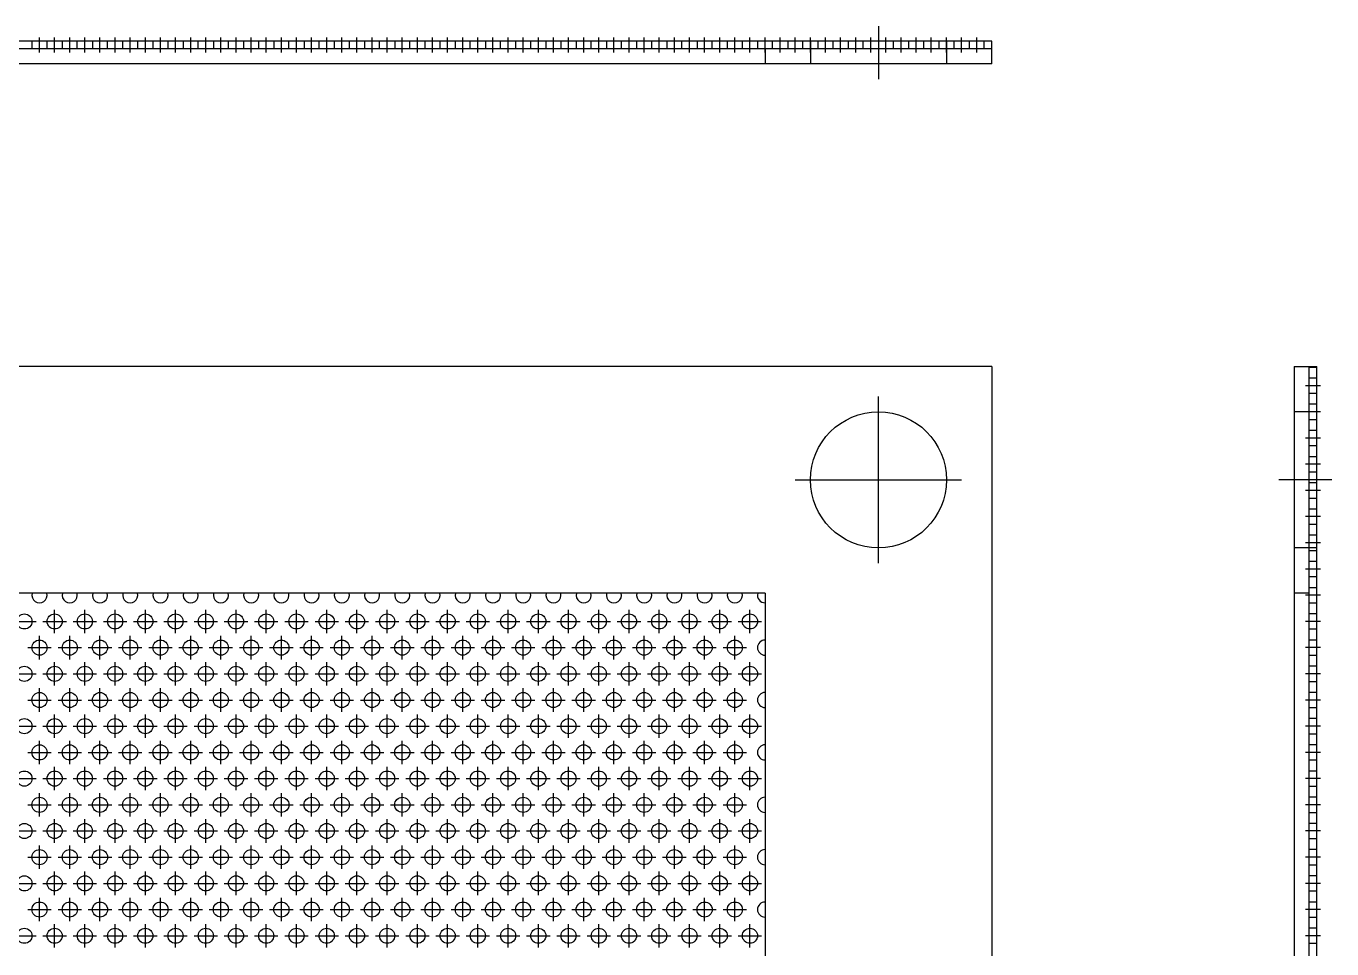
# Model space of a CAD drawing. Extents: x 0 to 172, y -8 to 133.
# Drawn here: x 86.1 to 172.5, y 71.5 to 132.5 of the extents above; entities that cross this region are included whole.
import ezdxf

# ---------------------------------------------------------------- set-up
doc = ezdxf.new("R2010")
doc.units = 0
doc.header["$LTSCALE"] = 0.5
doc.linetypes.add('CENTER', pattern=[50.8, 31.75, -6.35, 6.35, -6.35])
doc.linetypes.add('DASHED', pattern=[19.05, 12.7, -6.35])
for name, color, linetype in [('MSM_CENTER', 1, 'CENTER'), ('MSM_CONTINUOUS', 7, 'CONTINUOUS'), ('MSM_DASHED', 4, 'DASHED')]:
    doc.layers.add(name, color=color, linetype=linetype)

msp = doc.modelspace()

# ---------------------------------------------------------------- linework, layer by layer
at = {"layer": 'MSM_CENTER'}
for p, q in [((142.5, 132.5), (142.5, 129)), ((87, 130.75), (87, 131.75)), ((88, 130.75), (88, 131.75)), ((89, 130.75), (89, 131.75)), ((90, 130.75), (90, 131.75)), ((91, 130.75), (91, 131.75)), ((92, 130.75), (92, 131.75)), ((93, 130.75), (93, 131.75)), ((94, 130.75), (94, 131.75)), ((95, 130.75), (95, 131.75)), ((96, 130.75), (96, 131.75)), ((97, 130.75), (97, 131.75)), ((98, 130.75), (98, 131.75)), ((99, 130.75), (99, 131.75)), ((100, 130.75), (100, 131.75)), ((101, 130.75), (101, 131.75)), ((102, 130.75), (102, 131.75)), ((103, 130.75), (103, 131.75)), ((104, 130.75), (104, 131.75)), ((105, 130.75), (105, 131.75)), ((106, 130.75), (106, 131.75)), ((107, 130.75), (107, 131.75)), ((108, 130.75), (108, 131.75)), ((109, 130.75), (109, 131.75)), ((110, 130.75), (110, 131.75)), ((111, 130.75), (111, 131.75)), ((112, 130.75), (112, 131.75)), ((113, 130.75), (113, 131.75)), ((114, 130.75), (114, 131.75)), ((115, 130.75), (115, 131.75)), ((116, 130.75), (116, 131.75)), ((117, 130.75), (117, 131.75)), ((118, 130.75), (118, 131.75)), ((119, 130.75), (119, 131.75)), ((120, 130.75), (120, 131.75)), ((121, 130.75), (121, 131.75)), ((122, 130.75), (122, 131.75)), ((123, 130.75), (123, 131.75)), ((124, 130.75), (124, 131.75)), ((125, 130.75), (125, 131.75)), ((126, 130.75), (126, 131.75)), ((127, 130.75), (127, 131.75)), ((128, 130.75), (128, 131.75)), ((129, 130.75), (129, 131.75)), ((130, 130.75), (130, 131.75)), ((131, 130.75), (131, 131.75)), ((132, 130.75), (132, 131.75)), ((133, 130.75), (133, 131.75)), ((134, 130.75), (134, 131.75)), ((135, 130.75), (135, 131.75)), ((136, 130.75), (136, 131.75)), ((137, 130.75), (137, 131.75)), ((138, 130.75), (138, 131.75)), ((139, 130.75), (139, 131.75)), ((140, 130.75), (140, 131.75)), ((141, 130.75), (141, 131.75)), ((142, 130.75), (142, 131.75)), ((143, 130.75), (143, 131.75)), ((144, 130.75), (144, 131.75)), ((145, 130.75), (145, 131.75)), ((146, 130.75), (146, 131.75)), ((147, 130.75), (147, 131.75)), ((148, 130.75), (148, 131.75)), ((149, 130.75), (149, 131.75)), ((142.5, 97), (142.5, 108)), ((171.75, 108.727), (170.75, 108.727)), ((171.75, 106.995), (170.75, 106.995)), ((171.75, 105.263), (170.75, 105.263)), ((171.75, 103.531), (170.75, 103.531)), ((137, 102.5), (148, 102.5)), ((172.5, 102.5), (169, 102.5)), ((171.75, 101.799), (170.75, 101.799)), ((171.75, 100.067), (170.75, 100.067)), ((171.75, 98.335), (170.75, 98.335)), ((171.75, 96.603), (170.75, 96.603)), ((171.75, 94.87), (170.75, 94.87)), ((88, 92.363), (88, 93.913)), ((90, 92.363), (90, 93.913)), ((92, 92.363), (92, 93.913)), ((94, 92.363), (94, 93.913)), ((96, 92.363), (96, 93.913)), ((98, 92.363), (98, 93.913)), ((100, 92.363), (100, 93.913)), ((102, 92.363), (102, 93.913)), ((104, 92.363), (104, 93.913)), ((106, 92.363), (106, 93.913)), ((108, 92.363), (108, 93.913)), ((110, 92.363), (110, 93.913)), ((112, 92.363), (112, 93.913)), ((114, 92.363), (114, 93.913)), ((116, 92.363), (116, 93.913)), ((118, 92.363), (118, 93.913)), ((120, 92.363), (120, 93.913)), ((122, 92.363), (122, 93.913)), ((124, 92.363), (124, 93.913)), ((126, 92.363), (126, 93.913)), ((128, 92.363), (128, 93.913)), ((130, 92.363), (130, 93.913)), ((132, 92.363), (132, 93.913)), ((134, 92.363), (134, 93.913)), ((85.225, 93.138), (86.775, 93.138)), ((87.225, 93.138), (88.775, 93.138)), ((89.225, 93.138), (90.775, 93.138)), ((91.225, 93.138), (92.775, 93.138)), ((93.225, 93.138), (94.775, 93.138)), ((95.225, 93.138), (96.775, 93.138)), ((97.225, 93.138), (98.775, 93.138)), ((99.225, 93.138), (100.775, 93.138)), ((101.225, 93.138), (102.775, 93.138)), ((103.225, 93.138), (104.775, 93.138)), ((105.225, 93.138), (106.775, 93.138)), ((107.225, 93.138), (108.775, 93.138)), ((109.225, 93.138), (110.775, 93.138)), ((111.225, 93.138), (112.775, 93.138)), ((113.225, 93.138), (114.775, 93.138)), ((115.225, 93.138), (116.775, 93.138)), ((117.225, 93.138), (118.775, 93.138)), ((119.225, 93.138), (120.775, 93.138)), ((121.225, 93.138), (122.775, 93.138)), ((123.225, 93.138), (124.775, 93.138)), ((125.225, 93.138), (126.775, 93.138)), ((127.225, 93.138), (128.775, 93.138)), ((129.225, 93.138), (130.775, 93.138)), ((131.225, 93.138), (132.775, 93.138)), ((133.225, 93.138), (134.775, 93.138)), ((171.75, 93.138), (170.75, 93.138)), ((87, 90.631), (87, 92.181)), ((89, 90.631), (89, 92.181)), ((91, 90.631), (91, 92.181)), ((93, 90.631), (93, 92.181)), ((95, 90.631), (95, 92.181)), ((97, 90.631), (97, 92.181)), ((99, 90.631), (99, 92.181)), ((101, 90.631), (101, 92.181)), ((103, 90.631), (103, 92.181)), ((105, 90.631), (105, 92.181)), ((107, 90.631), (107, 92.181)), ((109, 90.631), (109, 92.181)), ((111, 90.631), (111, 92.181)), ((113, 90.631), (113, 92.181)), ((115, 90.631), (115, 92.181)), ((117, 90.631), (117, 92.181)), ((119, 90.631), (119, 92.181)), ((121, 90.631), (121, 92.181)), ((123, 90.631), (123, 92.181)), ((125, 90.631), (125, 92.181)), ((127, 90.631), (127, 92.181)), ((129, 90.631), (129, 92.181)), ((131, 90.631), (131, 92.181)), ((133, 90.631), (133, 92.181)), ((86.225, 91.406), (87.775, 91.406)), ((88.225, 91.406), (89.775, 91.406)), ((90.225, 91.406), (91.775, 91.406)), ((92.225, 91.406), (93.775, 91.406)), ((94.225, 91.406), (95.775, 91.406)), ((96.225, 91.406), (97.775, 91.406)), ((98.225, 91.406), (99.775, 91.406)), ((100.225, 91.406), (101.775, 91.406)), ((102.225, 91.406), (103.775, 91.406)), ((104.225, 91.406), (105.775, 91.406)), ((106.225, 91.406), (107.775, 91.406)), ((108.225, 91.406), (109.775, 91.406)), ((110.225, 91.406), (111.775, 91.406)), ((112.225, 91.406), (113.775, 91.406)), ((114.225, 91.406), (115.775, 91.406)), ((116.225, 91.406), (117.775, 91.406)), ((118.225, 91.406), (119.775, 91.406)), ((120.225, 91.406), (121.775, 91.406)), ((122.225, 91.406), (123.775, 91.406)), ((124.225, 91.406), (125.775, 91.406)), ((126.225, 91.406), (127.775, 91.406)), ((128.225, 91.406), (129.775, 91.406)), ((130.225, 91.406), (131.775, 91.406)), ((132.225, 91.406), (133.775, 91.406)), ((171.75, 91.406), (170.75, 91.406)), ((88, 88.899), (88, 90.449)), ((90, 88.899), (90, 90.449)), ((92, 88.899), (92, 90.449)), ((94, 88.899), (94, 90.449)), ((96, 88.899), (96, 90.449)), ((98, 88.899), (98, 90.449)), ((100, 88.899), (100, 90.449)), ((102, 88.899), (102, 90.449)), ((104, 88.899), (104, 90.449)), ((106, 88.899), (106, 90.449)), ((108, 88.899), (108, 90.449)), ((110, 88.899), (110, 90.449)), ((112, 88.899), (112, 90.449)), ((114, 88.899), (114, 90.449)), ((116, 88.899), (116, 90.449)), ((118, 88.899), (118, 90.449)), ((120, 88.899), (120, 90.449)), ((122, 88.899), (122, 90.449)), ((124, 88.899), (124, 90.449)), ((126, 88.899), (126, 90.449)), ((128, 88.899), (128, 90.449)), ((130, 88.899), (130, 90.449)), ((132, 88.899), (132, 90.449)), ((134, 88.899), (134, 90.449)), ((85.225, 89.674), (86.775, 89.674)), ((87.225, 89.674), (88.775, 89.674)), ((89.225, 89.674), (90.775, 89.674)), ((91.225, 89.674), (92.775, 89.674)), ((93.225, 89.674), (94.775, 89.674)), ((95.225, 89.674), (96.775, 89.674)), ((97.225, 89.674), (98.775, 89.674)), ((99.225, 89.674), (100.775, 89.674)), ((101.225, 89.674), (102.775, 89.674)), ((103.225, 89.674), (104.775, 89.674)), ((105.225, 89.674), (106.775, 89.674)), ((107.225, 89.674), (108.775, 89.674)), ((109.225, 89.674), (110.775, 89.674)), ((111.225, 89.674), (112.775, 89.674)), ((113.225, 89.674), (114.775, 89.674)), ((115.225, 89.674), (116.775, 89.674)), ((117.225, 89.674), (118.775, 89.674)), ((119.225, 89.674), (120.775, 89.674)), ((121.225, 89.674), (122.775, 89.674)), ((123.225, 89.674), (124.775, 89.674)), ((125.225, 89.674), (126.775, 89.674)), ((127.225, 89.674), (128.775, 89.674)), ((129.225, 89.674), (130.775, 89.674)), ((131.225, 89.674), (132.775, 89.674)), ((133.225, 89.674), (134.775, 89.674)), ((171.75, 89.674), (170.75, 89.674)), ((87, 87.167), (87, 88.717)), ((89, 87.167), (89, 88.717)), ((91, 87.167), (91, 88.717)), ((93, 87.167), (93, 88.717)), ((95, 87.167), (95, 88.717)), ((97, 87.167), (97, 88.717)), ((99, 87.167), (99, 88.717)), ((101, 87.167), (101, 88.717)), ((103, 87.167), (103, 88.717)), ((105, 87.167), (105, 88.717)), ((107, 87.167), (107, 88.717)), ((109, 87.167), (109, 88.717)), ((111, 87.167), (111, 88.717)), ((113, 87.167), (113, 88.717)), ((115, 87.167), (115, 88.717)), ((117, 87.167), (117, 88.717)), ((119, 87.167), (119, 88.717)), ((121, 87.167), (121, 88.717)), ((123, 87.167), (123, 88.717)), ((125, 87.167), (125, 88.717)), ((127, 87.167), (127, 88.717)), ((129, 87.167), (129, 88.717)), ((131, 87.167), (131, 88.717)), ((133, 87.167), (133, 88.717)), ((86.225, 87.942), (87.775, 87.942)), ((88.225, 87.942), (89.775, 87.942)), ((90.225, 87.942), (91.775, 87.942)), ((92.225, 87.942), (93.775, 87.942)), ((94.225, 87.942), (95.775, 87.942)), ((96.225, 87.942), (97.775, 87.942)), ((98.225, 87.942), (99.775, 87.942)), ((100.225, 87.942), (101.775, 87.942)), ((102.225, 87.942), (103.775, 87.942)), ((104.225, 87.942), (105.775, 87.942)), ((106.225, 87.942), (107.775, 87.942)), ((108.225, 87.942), (109.775, 87.942)), ((110.225, 87.942), (111.775, 87.942)), ((112.225, 87.942), (113.775, 87.942)), ((114.225, 87.942), (115.775, 87.942)), ((116.225, 87.942), (117.775, 87.942)), ((118.225, 87.942), (119.775, 87.942)), ((120.225, 87.942), (121.775, 87.942)), ((122.225, 87.942), (123.775, 87.942)), ((124.225, 87.942), (125.775, 87.942)), ((126.225, 87.942), (127.775, 87.942)), ((128.225, 87.942), (129.775, 87.942)), ((130.225, 87.942), (131.775, 87.942)), ((132.225, 87.942), (133.775, 87.942)), ((171.75, 87.942), (170.75, 87.942)), ((88, 85.435), (88, 86.985)), ((90, 85.435), (90, 86.985)), ((92, 85.435), (92, 86.985)), ((94, 85.435), (94, 86.985)), ((96, 85.435), (96, 86.985)), ((98, 85.435), (98, 86.985)), ((100, 85.435), (100, 86.985)), ((102, 85.435), (102, 86.985)), ((104, 85.435), (104, 86.985)), ((106, 85.435), (106, 86.985)), ((108, 85.435), (108, 86.985)), ((110, 85.435), (110, 86.985)), ((112, 85.435), (112, 86.985)), ((114, 85.435), (114, 86.985)), ((116, 85.435), (116, 86.985)), ((118, 85.435), (118, 86.985)), ((120, 85.435), (120, 86.985)), ((122, 85.435), (122, 86.985)), ((124, 85.435), (124, 86.985)), ((126, 85.435), (126, 86.985)), ((128, 85.435), (128, 86.985)), ((130, 85.435), (130, 86.985)), ((132, 85.435), (132, 86.985)), ((134, 85.435), (134, 86.985)), ((85.225, 86.21), (86.775, 86.21)), ((87.225, 86.21), (88.775, 86.21)), ((89.225, 86.21), (90.775, 86.21)), ((91.225, 86.21), (92.775, 86.21)), ((93.225, 86.21), (94.775, 86.21)), ((95.225, 86.21), (96.775, 86.21)), ((97.225, 86.21), (98.775, 86.21)), ((99.225, 86.21), (100.775, 86.21)), ((101.225, 86.21), (102.775, 86.21)), ((103.225, 86.21), (104.775, 86.21)), ((105.225, 86.21), (106.775, 86.21)), ((107.225, 86.21), (108.775, 86.21)), ((109.225, 86.21), (110.775, 86.21)), ((111.225, 86.21), (112.775, 86.21)), ((113.225, 86.21), (114.775, 86.21)), ((115.225, 86.21), (116.775, 86.21)), ((117.225, 86.21), (118.775, 86.21)), ((119.225, 86.21), (120.775, 86.21)), ((121.225, 86.21), (122.775, 86.21)), ((123.225, 86.21), (124.775, 86.21)), ((125.225, 86.21), (126.775, 86.21)), ((127.225, 86.21), (128.775, 86.21)), ((129.225, 86.21), (130.775, 86.21)), ((131.225, 86.21), (132.775, 86.21)), ((133.225, 86.21), (134.775, 86.21)), ((171.75, 86.21), (170.75, 86.21)), ((87, 83.703), (87, 85.253)), ((89, 83.703), (89, 85.253)), ((91, 83.703), (91, 85.253)), ((93, 83.703), (93, 85.253)), ((95, 83.703), (95, 85.253)), ((97, 83.703), (97, 85.253)), ((99, 83.703), (99, 85.253)), ((101, 83.703), (101, 85.253)), ((103, 83.703), (103, 85.253)), ((105, 83.703), (105, 85.253)), ((107, 83.703), (107, 85.253)), ((109, 83.703), (109, 85.253)), ((111, 83.703), (111, 85.253)), ((113, 83.703), (113, 85.253)), ((115, 83.703), (115, 85.253)), ((117, 83.703), (117, 85.253)), ((119, 83.703), (119, 85.253)), ((121, 83.703), (121, 85.253)), ((123, 83.703), (123, 85.253)), ((125, 83.703), (125, 85.253)), ((127, 83.703), (127, 85.253)), ((129, 83.703), (129, 85.253)), ((131, 83.703), (131, 85.253)), ((133, 83.703), (133, 85.253)), ((86.225, 84.478), (87.775, 84.478)), ((88.225, 84.478), (89.775, 84.478)), ((90.225, 84.478), (91.775, 84.478)), ((92.225, 84.478), (93.775, 84.478)), ((94.225, 84.478), (95.775, 84.478)), ((96.225, 84.478), (97.775, 84.478)), ((98.225, 84.478), (99.775, 84.478)), ((100.225, 84.478), (101.775, 84.478)), ((102.225, 84.478), (103.775, 84.478)), ((104.225, 84.478), (105.775, 84.478)), ((106.225, 84.478), (107.775, 84.478)), ((108.225, 84.478), (109.775, 84.478)), ((110.225, 84.478), (111.775, 84.478)), ((112.225, 84.478), (113.775, 84.478)), ((114.225, 84.478), (115.775, 84.478)), ((116.225, 84.478), (117.775, 84.478)), ((118.225, 84.478), (119.775, 84.478)), ((120.225, 84.478), (121.775, 84.478)), ((122.225, 84.478), (123.775, 84.478)), ((124.225, 84.478), (125.775, 84.478)), ((126.225, 84.478), (127.775, 84.478)), ((128.225, 84.478), (129.775, 84.478)), ((130.225, 84.478), (131.775, 84.478)), ((132.225, 84.478), (133.775, 84.478)), ((171.75, 84.478), (170.75, 84.478)), ((88, 81.971), (88, 83.521)), ((90, 81.971), (90, 83.521)), ((92, 81.971), (92, 83.521)), ((94, 81.971), (94, 83.521)), ((96, 81.971), (96, 83.521)), ((98, 81.971), (98, 83.521)), ((100, 81.971), (100, 83.521)), ((102, 81.971), (102, 83.521)), ((104, 81.971), (104, 83.521)), ((106, 81.971), (106, 83.521)), ((108, 81.971), (108, 83.521)), ((110, 81.971), (110, 83.521)), ((112, 81.971), (112, 83.521)), ((114, 81.971), (114, 83.521)), ((116, 81.971), (116, 83.521)), ((118, 81.971), (118, 83.521)), ((120, 81.971), (120, 83.521)), ((122, 81.971), (122, 83.521)), ((124, 81.971), (124, 83.521)), ((126, 81.971), (126, 83.521)), ((128, 81.971), (128, 83.521)), ((130, 81.971), (130, 83.521)), ((132, 81.971), (132, 83.521)), ((134, 81.971), (134, 83.521)), ((85.225, 82.746), (86.775, 82.746)), ((87.225, 82.746), (88.775, 82.746)), ((89.225, 82.746), (90.775, 82.746)), ((91.225, 82.746), (92.775, 82.746)), ((93.225, 82.746), (94.775, 82.746)), ((95.225, 82.746), (96.775, 82.746)), ((97.225, 82.746), (98.775, 82.746)), ((99.225, 82.746), (100.775, 82.746)), ((101.225, 82.746), (102.775, 82.746)), ((103.225, 82.746), (104.775, 82.746)), ((105.225, 82.746), (106.775, 82.746)), ((107.225, 82.746), (108.775, 82.746)), ((109.225, 82.746), (110.775, 82.746)), ((111.225, 82.746), (112.775, 82.746)), ((113.225, 82.746), (114.775, 82.746)), ((115.225, 82.746), (116.775, 82.746)), ((117.225, 82.746), (118.775, 82.746)), ((119.225, 82.746), (120.775, 82.746)), ((121.225, 82.746), (122.775, 82.746)), ((123.225, 82.746), (124.775, 82.746)), ((125.225, 82.746), (126.775, 82.746)), ((127.225, 82.746), (128.775, 82.746)), ((129.225, 82.746), (130.775, 82.746)), ((131.225, 82.746), (132.775, 82.746)), ((133.225, 82.746), (134.775, 82.746)), ((171.75, 82.746), (170.75, 82.746)), ((87, 80.239), (87, 81.789)), ((89, 80.239), (89, 81.789)), ((91, 80.239), (91, 81.789)), ((93, 80.239), (93, 81.789)), ((95, 80.239), (95, 81.789)), ((97, 80.239), (97, 81.789)), ((99, 80.239), (99, 81.789)), ((101, 80.239), (101, 81.789)), ((103, 80.239), (103, 81.789)), ((105, 80.239), (105, 81.789)), ((107, 80.239), (107, 81.789)), ((109, 80.239), (109, 81.789)), ((111, 80.239), (111, 81.789)), ((113, 80.239), (113, 81.789)), ((115, 80.239), (115, 81.789)), ((117, 80.239), (117, 81.789)), ((119, 80.239), (119, 81.789)), ((121, 80.239), (121, 81.789)), ((123, 80.239), (123, 81.789)), ((125, 80.239), (125, 81.789)), ((127, 80.239), (127, 81.789)), ((129, 80.239), (129, 81.789)), ((131, 80.239), (131, 81.789)), ((133, 80.239), (133, 81.789)), ((86.225, 81.014), (87.775, 81.014)), ((88.225, 81.014), (89.775, 81.014)), ((90.225, 81.014), (91.775, 81.014)), ((92.225, 81.014), (93.775, 81.014)), ((94.225, 81.014), (95.775, 81.014)), ((96.225, 81.014), (97.775, 81.014)), ((98.225, 81.014), (99.775, 81.014)), ((100.225, 81.014), (101.775, 81.014)), ((102.225, 81.014), (103.775, 81.014)), ((104.225, 81.014), (105.775, 81.014)), ((106.225, 81.014), (107.775, 81.014)), ((108.225, 81.014), (109.775, 81.014)), ((110.225, 81.014), (111.775, 81.014)), ((112.225, 81.014), (113.775, 81.014)), ((114.225, 81.014), (115.775, 81.014)), ((116.225, 81.014), (117.775, 81.014)), ((118.225, 81.014), (119.775, 81.014)), ((120.225, 81.014), (121.775, 81.014)), ((122.225, 81.014), (123.775, 81.014)), ((124.225, 81.014), (125.775, 81.014)), ((126.225, 81.014), (127.775, 81.014)), ((128.225, 81.014), (129.775, 81.014)), ((130.225, 81.014), (131.775, 81.014)), ((132.225, 81.014), (133.775, 81.014)), ((171.75, 81.014), (170.75, 81.014)), ((88, 78.507), (88, 80.057)), ((90, 78.507), (90, 80.057)), ((92, 78.507), (92, 80.057)), ((94, 78.507), (94, 80.057)), ((96, 78.507), (96, 80.057)), ((98, 78.507), (98, 80.057)), ((100, 78.507), (100, 80.057)), ((102, 78.507), (102, 80.057)), ((104, 78.507), (104, 80.057)), ((106, 78.507), (106, 80.057)), ((108, 78.507), (108, 80.057)), ((110, 78.507), (110, 80.057)), ((112, 78.507), (112, 80.057)), ((114, 78.507), (114, 80.057)), ((116, 78.507), (116, 80.057)), ((118, 78.507), (118, 80.057)), ((120, 78.507), (120, 80.057)), ((122, 78.507), (122, 80.057)), ((124, 78.507), (124, 80.057)), ((126, 78.507), (126, 80.057)), ((128, 78.507), (128, 80.057)), ((130, 78.507), (130, 80.057)), ((132, 78.507), (132, 80.057)), ((134, 78.507), (134, 80.057)), ((85.225, 79.282), (86.775, 79.282)), ((87.225, 79.282), (88.775, 79.282)), ((89.225, 79.282), (90.775, 79.282)), ((91.225, 79.282), (92.775, 79.282)), ((93.225, 79.282), (94.775, 79.282)), ((95.225, 79.282), (96.775, 79.282)), ((97.225, 79.282), (98.775, 79.282)), ((99.225, 79.282), (100.775, 79.282)), ((101.225, 79.282), (102.775, 79.282)), ((103.225, 79.282), (104.775, 79.282)), ((105.225, 79.282), (106.775, 79.282)), ((107.225, 79.282), (108.775, 79.282)), ((109.225, 79.282), (110.775, 79.282)), ((111.225, 79.282), (112.775, 79.282)), ((113.225, 79.282), (114.775, 79.282)), ((115.225, 79.282), (116.775, 79.282)), ((117.225, 79.282), (118.775, 79.282)), ((119.225, 79.282), (120.775, 79.282)), ((121.225, 79.282), (122.775, 79.282)), ((123.225, 79.282), (124.775, 79.282)), ((125.225, 79.282), (126.775, 79.282)), ((127.225, 79.282), (128.775, 79.282)), ((129.225, 79.282), (130.775, 79.282)), ((131.225, 79.282), (132.775, 79.282)), ((133.225, 79.282), (134.775, 79.282)), ((171.75, 79.282), (170.75, 79.282)), ((87, 76.775), (87, 78.325)), ((89, 76.775), (89, 78.325)), ((91, 76.775), (91, 78.325)), ((93, 76.775), (93, 78.325)), ((95, 76.775), (95, 78.325)), ((97, 76.775), (97, 78.325)), ((99, 76.775), (99, 78.325)), ((101, 76.775), (101, 78.325)), ((103, 76.775), (103, 78.325)), ((105, 76.775), (105, 78.325)), ((107, 76.775), (107, 78.325)), ((109, 76.775), (109, 78.325)), ((111, 76.775), (111, 78.325)), ((113, 76.775), (113, 78.325)), ((115, 76.775), (115, 78.325)), ((117, 76.775), (117, 78.325)), ((119, 76.775), (119, 78.325)), ((121, 76.775), (121, 78.325)), ((123, 76.775), (123, 78.325)), ((125, 76.775), (125, 78.325)), ((127, 76.775), (127, 78.325)), ((129, 76.775), (129, 78.325)), ((131, 76.775), (131, 78.325)), ((133, 76.775), (133, 78.325)), ((86.225, 77.55), (87.775, 77.55)), ((88.225, 77.55), (89.775, 77.55)), ((90.225, 77.55), (91.775, 77.55)), ((92.225, 77.55), (93.775, 77.55)), ((94.225, 77.55), (95.775, 77.55)), ((96.225, 77.55), (97.775, 77.55)), ((98.225, 77.55), (99.775, 77.55)), ((100.225, 77.55), (101.775, 77.55)), ((102.225, 77.55), (103.775, 77.55)), ((104.225, 77.55), (105.775, 77.55)), ((106.225, 77.55), (107.775, 77.55)), ((108.225, 77.55), (109.775, 77.55)), ((110.225, 77.55), (111.775, 77.55)), ((112.225, 77.55), (113.775, 77.55)), ((114.225, 77.55), (115.775, 77.55)), ((116.225, 77.55), (117.775, 77.55)), ((118.225, 77.55), (119.775, 77.55)), ((120.225, 77.55), (121.775, 77.55)), ((122.225, 77.55), (123.775, 77.55)), ((124.225, 77.55), (125.775, 77.55)), ((126.225, 77.55), (127.775, 77.55)), ((128.225, 77.55), (129.775, 77.55)), ((130.225, 77.55), (131.775, 77.55)), ((132.225, 77.55), (133.775, 77.55)), ((171.75, 77.55), (170.75, 77.55)), ((88, 75.043), (88, 76.593)), ((90, 75.043), (90, 76.593)), ((92, 75.043), (92, 76.593)), ((94, 75.043), (94, 76.593)), ((96, 75.043), (96, 76.593)), ((98, 75.043), (98, 76.593)), ((100, 75.043), (100, 76.593)), ((102, 75.043), (102, 76.593)), ((104, 75.043), (104, 76.593)), ((106, 75.043), (106, 76.593)), ((108, 75.043), (108, 76.593)), ((110, 75.043), (110, 76.593)), ((112, 75.043), (112, 76.593)), ((114, 75.043), (114, 76.593)), ((116, 75.043), (116, 76.593)), ((118, 75.043), (118, 76.593)), ((120, 75.043), (120, 76.593)), ((122, 75.043), (122, 76.593)), ((124, 75.043), (124, 76.593)), ((126, 75.043), (126, 76.593)), ((128, 75.043), (128, 76.593)), ((130, 75.043), (130, 76.593)), ((132, 75.043), (132, 76.593)), ((134, 75.043), (134, 76.593)), ((85.225, 75.818), (86.775, 75.818)), ((87.225, 75.818), (88.775, 75.818)), ((89.225, 75.818), (90.775, 75.818)), ((91.225, 75.818), (92.775, 75.818)), ((93.225, 75.818), (94.775, 75.818)), ((95.225, 75.818), (96.775, 75.818)), ((97.225, 75.818), (98.775, 75.818)), ((99.225, 75.818), (100.775, 75.818)), ((101.225, 75.818), (102.775, 75.818)), ((103.225, 75.818), (104.775, 75.818)), ((105.225, 75.818), (106.775, 75.818)), ((107.225, 75.818), (108.775, 75.818)), ((109.225, 75.818), (110.775, 75.818)), ((111.225, 75.818), (112.775, 75.818)), ((113.225, 75.818), (114.775, 75.818)), ((115.225, 75.818), (116.775, 75.818)), ((117.225, 75.818), (118.775, 75.818)), ((119.225, 75.818), (120.775, 75.818)), ((121.225, 75.818), (122.775, 75.818)), ((123.225, 75.818), (124.775, 75.818)), ((125.225, 75.818), (126.775, 75.818)), ((127.225, 75.818), (128.775, 75.818)), ((129.225, 75.818), (130.775, 75.818)), ((131.225, 75.818), (132.775, 75.818)), ((133.225, 75.818), (134.775, 75.818)), ((171.75, 75.818), (170.75, 75.818)), ((87, 73.311), (87, 74.861)), ((89, 73.311), (89, 74.861)), ((91, 73.311), (91, 74.861)), ((93, 73.311), (93, 74.861)), ((95, 73.311), (95, 74.861)), ((97, 73.311), (97, 74.861)), ((99, 73.311), (99, 74.861)), ((101, 73.311), (101, 74.861)), ((103, 73.311), (103, 74.861)), ((105, 73.311), (105, 74.861)), ((107, 73.311), (107, 74.861)), ((109, 73.311), (109, 74.861)), ((111, 73.311), (111, 74.861)), ((113, 73.311), (113, 74.861)), ((115, 73.311), (115, 74.861)), ((117, 73.311), (117, 74.861)), ((119, 73.311), (119, 74.861)), ((121, 73.311), (121, 74.861)), ((123, 73.311), (123, 74.861)), ((125, 73.311), (125, 74.861)), ((127, 73.311), (127, 74.861)), ((129, 73.311), (129, 74.861)), ((131, 73.311), (131, 74.861)), ((133, 73.311), (133, 74.861)), ((86.225, 74.086), (87.775, 74.086)), ((88.225, 74.086), (89.775, 74.086)), ((90.225, 74.086), (91.775, 74.086)), ((92.225, 74.086), (93.775, 74.086)), ((94.225, 74.086), (95.775, 74.086)), ((96.225, 74.086), (97.775, 74.086)), ((98.225, 74.086), (99.775, 74.086)), ((100.225, 74.086), (101.775, 74.086)), ((102.225, 74.086), (103.775, 74.086)), ((104.225, 74.086), (105.775, 74.086)), ((106.225, 74.086), (107.775, 74.086)), ((108.225, 74.086), (109.775, 74.086)), ((110.225, 74.086), (111.775, 74.086)), ((112.225, 74.086), (113.775, 74.086)), ((114.225, 74.086), (115.775, 74.086)), ((116.225, 74.086), (117.775, 74.086)), ((118.225, 74.086), (119.775, 74.086)), ((120.225, 74.086), (121.775, 74.086)), ((122.225, 74.086), (123.775, 74.086)), ((124.225, 74.086), (125.775, 74.086)), ((126.225, 74.086), (127.775, 74.086)), ((128.225, 74.086), (129.775, 74.086)), ((130.225, 74.086), (131.775, 74.086)), ((132.225, 74.086), (133.775, 74.086)), ((171.75, 74.086), (170.75, 74.086)), ((88, 71.579), (88, 73.129)), ((90, 71.579), (90, 73.129)), ((92, 71.579), (92, 73.129)), ((94, 71.579), (94, 73.129)), ((96, 71.579), (96, 73.129)), ((98, 71.579), (98, 73.129)), ((100, 71.579), (100, 73.129)), ((102, 71.579), (102, 73.129)), ((104, 71.579), (104, 73.129)), ((106, 71.579), (106, 73.129)), ((108, 71.579), (108, 73.129)), ((110, 71.579), (110, 73.129)), ((112, 71.579), (112, 73.129)), ((114, 71.579), (114, 73.129)), ((116, 71.579), (116, 73.129)), ((118, 71.579), (118, 73.129)), ((120, 71.579), (120, 73.129)), ((122, 71.579), (122, 73.129)), ((124, 71.579), (124, 73.129)), ((126, 71.579), (126, 73.129)), ((128, 71.579), (128, 73.129)), ((130, 71.579), (130, 73.129)), ((132, 71.579), (132, 73.129)), ((134, 71.579), (134, 73.129)), ((85.225, 72.354), (86.775, 72.354)), ((87.225, 72.354), (88.775, 72.354)), ((89.225, 72.354), (90.775, 72.354)), ((91.225, 72.354), (92.775, 72.354)), ((93.225, 72.354), (94.775, 72.354)), ((95.225, 72.354), (96.775, 72.354)), ((97.225, 72.354), (98.775, 72.354)), ((99.225, 72.354), (100.775, 72.354)), ((101.225, 72.354), (102.775, 72.354)), ((103.225, 72.354), (104.775, 72.354)), ((105.225, 72.354), (106.775, 72.354)), ((107.225, 72.354), (108.775, 72.354)), ((109.225, 72.354), (110.775, 72.354)), ((111.225, 72.354), (112.775, 72.354)), ((113.225, 72.354), (114.775, 72.354)), ((115.225, 72.354), (116.775, 72.354)), ((117.225, 72.354), (118.775, 72.354)), ((119.225, 72.354), (120.775, 72.354)), ((121.225, 72.354), (122.775, 72.354)), ((123.225, 72.354), (124.775, 72.354)), ((125.225, 72.354), (126.775, 72.354)), ((127.225, 72.354), (128.775, 72.354)), ((129.225, 72.354), (130.775, 72.354)), ((131.225, 72.354), (132.775, 72.354)), ((133.225, 72.354), (134.775, 72.354)), ((171.75, 72.354), (170.75, 72.354))]:
    msp.add_line(p, q, dxfattribs=at)
at = {"layer": 'MSM_CONTINUOUS'}
for p, q in [((150, 131.5), (0, 131.5)), ((150, 130), (150, 131.5)), ((150, 131), (0, 131)), ((150, 130), (0, 130)), ((150, 110), (0, 110)), ((150, 110), (150, 10)), ((170, 110), (171.5, 110)), ((170, 110), (170, 10)), ((171, 10), (171, 110)), ((171.5, 10), (171.5, 110)), ((135, 95), (15, 95)), ((135, 95), (135, 25))]:
    msp.add_line(p, q, dxfattribs=at)
for centre, radius in [((142.5, 102.5), 4.5), ((86, 93.138), 0.5), ((88, 93.138), 0.5), ((90, 93.138), 0.5), ((92, 93.138), 0.5), ((94, 93.138), 0.5), ((96, 93.138), 0.5), ((98, 93.138), 0.5), ((100, 93.138), 0.5), ((102, 93.138), 0.5), ((104, 93.138), 0.5), ((106, 93.138), 0.5), ((108, 93.138), 0.5), ((110, 93.138), 0.5), ((112, 93.138), 0.5), ((114, 93.138), 0.5), ((116, 93.138), 0.5), ((118, 93.138), 0.5), ((120, 93.138), 0.5), ((122, 93.138), 0.5), ((124, 93.138), 0.5), ((126, 93.138), 0.5), ((128, 93.138), 0.5), ((130, 93.138), 0.5), ((132, 93.138), 0.5), ((134, 93.138), 0.5), ((87, 91.406), 0.5), ((89, 91.406), 0.5), ((91, 91.406), 0.5), ((93, 91.406), 0.5), ((95, 91.406), 0.5), ((97, 91.406), 0.5), ((99, 91.406), 0.5), ((101, 91.406), 0.5), ((103, 91.406), 0.5), ((105, 91.406), 0.5), ((107, 91.406), 0.5), ((109, 91.406), 0.5), ((111, 91.406), 0.5), ((113, 91.406), 0.5), ((115, 91.406), 0.5), ((117, 91.406), 0.5), ((119, 91.406), 0.5), ((121, 91.406), 0.5), ((123, 91.406), 0.5), ((125, 91.406), 0.5), ((127, 91.406), 0.5), ((129, 91.406), 0.5), ((131, 91.406), 0.5), ((133, 91.406), 0.5), ((86, 89.674), 0.5), ((88, 89.674), 0.5), ((90, 89.674), 0.5), ((92, 89.674), 0.5), ((94, 89.674), 0.5), ((96, 89.674), 0.5), ((98, 89.674), 0.5), ((100, 89.674), 0.5), ((102, 89.674), 0.5), ((104, 89.674), 0.5), ((106, 89.674), 0.5), ((108, 89.674), 0.5), ((110, 89.674), 0.5), ((112, 89.674), 0.5), ((114, 89.674), 0.5), ((116, 89.674), 0.5), ((118, 89.674), 0.5), ((120, 89.674), 0.5), ((122, 89.674), 0.5), ((124, 89.674), 0.5), ((126, 89.674), 0.5), ((128, 89.674), 0.5), ((130, 89.674), 0.5), ((132, 89.674), 0.5), ((134, 89.674), 0.5), ((87, 87.942), 0.5), ((89, 87.942), 0.5), ((91, 87.942), 0.5), ((93, 87.942), 0.5), ((95, 87.942), 0.5), ((97, 87.942), 0.5), ((99, 87.942), 0.5), ((101, 87.942), 0.5), ((103, 87.942), 0.5), ((105, 87.942), 0.5), ((107, 87.942), 0.5), ((109, 87.942), 0.5), ((111, 87.942), 0.5), ((113, 87.942), 0.5), ((115, 87.942), 0.5), ((117, 87.942), 0.5), ((119, 87.942), 0.5), ((121, 87.942), 0.5), ((123, 87.942), 0.5), ((125, 87.942), 0.5), ((127, 87.942), 0.5), ((129, 87.942), 0.5), ((131, 87.942), 0.5), ((133, 87.942), 0.5), ((86, 86.21), 0.5), ((88, 86.21), 0.5), ((90, 86.21), 0.5), ((92, 86.21), 0.5), ((94, 86.21), 0.5), ((96, 86.21), 0.5), ((98, 86.21), 0.5), ((100, 86.21), 0.5), ((102, 86.21), 0.5), ((104, 86.21), 0.5), ((106, 86.21), 0.5), ((108, 86.21), 0.5), ((110, 86.21), 0.5), ((112, 86.21), 0.5), ((114, 86.21), 0.5), ((116, 86.21), 0.5), ((118, 86.21), 0.5), ((120, 86.21), 0.5), ((122, 86.21), 0.5), ((124, 86.21), 0.5), ((126, 86.21), 0.5), ((128, 86.21), 0.5), ((130, 86.21), 0.5), ((132, 86.21), 0.5), ((134, 86.21), 0.5), ((87, 84.478), 0.5), ((89, 84.478), 0.5), ((91, 84.478), 0.5), ((93, 84.478), 0.5), ((95, 84.478), 0.5), ((97, 84.478), 0.5), ((99, 84.478), 0.5), ((101, 84.478), 0.5), ((103, 84.478), 0.5), ((105, 84.478), 0.5), ((107, 84.478), 0.5), ((109, 84.478), 0.5), ((111, 84.478), 0.5), ((113, 84.478), 0.5), ((115, 84.478), 0.5), ((117, 84.478), 0.5), ((119, 84.478), 0.5), ((121, 84.478), 0.5), ((123, 84.478), 0.5), ((125, 84.478), 0.5), ((127, 84.478), 0.5), ((129, 84.478), 0.5), ((131, 84.478), 0.5), ((133, 84.478), 0.5), ((86, 82.746), 0.5), ((88, 82.746), 0.5), ((90, 82.746), 0.5), ((92, 82.746), 0.5), ((94, 82.746), 0.5), ((96, 82.746), 0.5), ((98, 82.746), 0.5), ((100, 82.746), 0.5), ((102, 82.746), 0.5), ((104, 82.746), 0.5), ((106, 82.746), 0.5), ((108, 82.746), 0.5), ((110, 82.746), 0.5), ((112, 82.746), 0.5), ((114, 82.746), 0.5), ((116, 82.746), 0.5), ((118, 82.746), 0.5), ((120, 82.746), 0.5), ((122, 82.746), 0.5), ((124, 82.746), 0.5), ((126, 82.746), 0.5), ((128, 82.746), 0.5), ((130, 82.746), 0.5), ((132, 82.746), 0.5), ((134, 82.746), 0.5), ((87, 81.014), 0.5), ((89, 81.014), 0.5), ((91, 81.014), 0.5), ((93, 81.014), 0.5), ((95, 81.014), 0.5), ((97, 81.014), 0.5), ((99, 81.014), 0.5), ((101, 81.014), 0.5), ((103, 81.014), 0.5), ((105, 81.014), 0.5), ((107, 81.014), 0.5), ((109, 81.014), 0.5), ((111, 81.014), 0.5), ((113, 81.014), 0.5), ((115, 81.014), 0.5), ((117, 81.014), 0.5), ((119, 81.014), 0.5), ((121, 81.014), 0.5), ((123, 81.014), 0.5), ((125, 81.014), 0.5), ((127, 81.014), 0.5), ((129, 81.014), 0.5), ((131, 81.014), 0.5), ((133, 81.014), 0.5), ((86, 79.282), 0.5), ((88, 79.282), 0.5), ((90, 79.282), 0.5), ((92, 79.282), 0.5), ((94, 79.282), 0.5), ((96, 79.282), 0.5), ((98, 79.282), 0.5), ((100, 79.282), 0.5), ((102, 79.282), 0.5), ((104, 79.282), 0.5), ((106, 79.282), 0.5), ((108, 79.282), 0.5), ((110, 79.282), 0.5), ((112, 79.282), 0.5), ((114, 79.282), 0.5), ((116, 79.282), 0.5), ((118, 79.282), 0.5), ((120, 79.282), 0.5), ((122, 79.282), 0.5), ((124, 79.282), 0.5), ((126, 79.282), 0.5), ((128, 79.282), 0.5), ((130, 79.282), 0.5), ((132, 79.282), 0.5), ((134, 79.282), 0.5), ((87, 77.55), 0.5), ((89, 77.55), 0.5), ((91, 77.55), 0.5), ((93, 77.55), 0.5), ((95, 77.55), 0.5), ((97, 77.55), 0.5), ((99, 77.55), 0.5), ((101, 77.55), 0.5), ((103, 77.55), 0.5), ((105, 77.55), 0.5), ((107, 77.55), 0.5), ((109, 77.55), 0.5), ((111, 77.55), 0.5), ((113, 77.55), 0.5), ((115, 77.55), 0.5), ((117, 77.55), 0.5), ((119, 77.55), 0.5), ((121, 77.55), 0.5), ((123, 77.55), 0.5), ((125, 77.55), 0.5), ((127, 77.55), 0.5), ((129, 77.55), 0.5), ((131, 77.55), 0.5), ((133, 77.55), 0.5), ((86, 75.818), 0.5), ((88, 75.818), 0.5), ((90, 75.818), 0.5), ((92, 75.818), 0.5), ((94, 75.818), 0.5), ((96, 75.818), 0.5), ((98, 75.818), 0.5), ((100, 75.818), 0.5), ((102, 75.818), 0.5), ((104, 75.818), 0.5), ((106, 75.818), 0.5), ((108, 75.818), 0.5), ((110, 75.818), 0.5), ((112, 75.818), 0.5), ((114, 75.818), 0.5), ((116, 75.818), 0.5), ((118, 75.818), 0.5), ((120, 75.818), 0.5), ((122, 75.818), 0.5), ((124, 75.818), 0.5), ((126, 75.818), 0.5), ((128, 75.818), 0.5), ((130, 75.818), 0.5), ((132, 75.818), 0.5), ((134, 75.818), 0.5), ((87, 74.086), 0.5), ((89, 74.086), 0.5), ((91, 74.086), 0.5), ((93, 74.086), 0.5), ((95, 74.086), 0.5), ((97, 74.086), 0.5), ((99, 74.086), 0.5), ((101, 74.086), 0.5), ((103, 74.086), 0.5), ((105, 74.086), 0.5), ((107, 74.086), 0.5), ((109, 74.086), 0.5), ((111, 74.086), 0.5), ((113, 74.086), 0.5), ((115, 74.086), 0.5), ((117, 74.086), 0.5), ((119, 74.086), 0.5), ((121, 74.086), 0.5), ((123, 74.086), 0.5), ((125, 74.086), 0.5), ((127, 74.086), 0.5), ((129, 74.086), 0.5), ((131, 74.086), 0.5), ((133, 74.086), 0.5), ((86, 72.354), 0.5), ((88, 72.354), 0.5), ((90, 72.354), 0.5), ((92, 72.354), 0.5), ((94, 72.354), 0.5), ((96, 72.354), 0.5), ((98, 72.354), 0.5), ((100, 72.354), 0.5), ((102, 72.354), 0.5), ((104, 72.354), 0.5), ((106, 72.354), 0.5), ((108, 72.354), 0.5), ((110, 72.354), 0.5), ((112, 72.354), 0.5), ((114, 72.354), 0.5), ((116, 72.354), 0.5), ((118, 72.354), 0.5), ((120, 72.354), 0.5), ((122, 72.354), 0.5), ((124, 72.354), 0.5), ((126, 72.354), 0.5), ((128, 72.354), 0.5), ((130, 72.354), 0.5), ((132, 72.354), 0.5), ((134, 72.354), 0.5)]:
    msp.add_circle(centre, radius, dxfattribs=at)
for centre, start, end in [((87, 94.87), 164.98803, 15.01197), ((89, 94.87), 164.98803, 15.01197), ((91, 94.87), 164.98803, 15.01197), ((93, 94.87), 164.98803, 15.01197), ((95, 94.87), 164.98803, 15.01197), ((97, 94.87), 164.98803, 15.01197), ((99, 94.87), 164.98803, 15.01197), ((101, 94.87), 164.98803, 15.01197), ((103, 94.87), 164.98803, 15.01197), ((105, 94.87), 164.98803, 15.01197), ((107, 94.87), 164.98803, 15.01197), ((109, 94.87), 164.98803, 15.01197), ((111, 94.87), 164.98803, 15.01197), ((113, 94.87), 164.98803, 15.01197), ((115, 94.87), 164.98803, 15.01197), ((117, 94.87), 164.98803, 15.01197), ((119, 94.87), 164.98803, 15.01197), ((121, 94.87), 164.98803, 15.01197), ((123, 94.87), 164.98803, 15.01197), ((125, 94.87), 164.98803, 15.01197), ((127, 94.87), 164.98803, 15.01197), ((129, 94.87), 164.98803, 15.01197), ((131, 94.87), 164.98803, 15.01197), ((133, 94.87), 164.98803, 15.01197), ((135, 94.87), 164.98803, 270), ((135, 91.406), 90, 270), ((135, 87.942), 90, 270), ((135, 84.478), 90, 270), ((135, 81.014), 90, 270), ((135, 77.55), 90, 270), ((135, 74.086), 90, 270)]:
    msp.add_arc(centre, 0.5, start, end, dxfattribs=at)
at = {"layer": 'MSM_DASHED'}
for p, q in [((86.5, 131.5), (86.5, 131)), ((87.5, 131), (87.5, 131.5)), ((88.5, 131.5), (88.5, 131)), ((89.5, 131), (89.5, 131.5)), ((90.5, 131.5), (90.5, 131)), ((91.5, 131), (91.5, 131.5)), ((92.5, 131.5), (92.5, 131)), ((93.5, 131), (93.5, 131.5)), ((94.5, 131.5), (94.5, 131)), ((95.5, 131), (95.5, 131.5)), ((96.5, 131.5), (96.5, 131)), ((97.5, 131), (97.5, 131.5)), ((98.5, 131.5), (98.5, 131)), ((99.5, 131), (99.5, 131.5)), ((100.5, 131.5), (100.5, 131)), ((101.5, 131), (101.5, 131.5)), ((102.5, 131.5), (102.5, 131)), ((103.5, 131), (103.5, 131.5)), ((104.5, 131.5), (104.5, 131)), ((105.5, 131), (105.5, 131.5)), ((106.5, 131.5), (106.5, 131)), ((107.5, 131), (107.5, 131.5)), ((108.5, 131.5), (108.5, 131)), ((109.5, 131), (109.5, 131.5)), ((110.5, 131.5), (110.5, 131)), ((111.5, 131), (111.5, 131.5)), ((112.5, 131.5), (112.5, 131)), ((113.5, 131), (113.5, 131.5)), ((114.5, 131.5), (114.5, 131)), ((115.5, 131), (115.5, 131.5)), ((116.5, 131.5), (116.5, 131)), ((117.5, 131), (117.5, 131.5)), ((118.5, 131.5), (118.5, 131)), ((119.5, 131), (119.5, 131.5)), ((120.5, 131.5), (120.5, 131)), ((121.5, 131), (121.5, 131.5)), ((122.5, 131.5), (122.5, 131)), ((123.5, 131), (123.5, 131.5)), ((124.5, 131.5), (124.5, 131)), ((125.5, 131), (125.5, 131.5)), ((126.5, 131.5), (126.5, 131)), ((127.5, 131), (127.5, 131.5)), ((128.5, 131.5), (128.5, 131)), ((129.5, 131), (129.5, 131.5)), ((130.5, 131.5), (130.5, 131)), ((131.5, 131), (131.5, 131.5)), ((132.5, 131.5), (132.5, 131)), ((133.5, 131), (133.5, 131.5)), ((134.5, 131.5), (134.5, 131)), ((135.5, 131), (135.5, 131.5)), ((136.5, 131.5), (136.5, 131)), ((137.5, 131), (137.5, 131.5)), ((138, 131.5), (138, 130)), ((138.5, 131.5), (138.5, 131)), ((139.5, 131), (139.5, 131.5)), ((140.5, 131.5), (140.5, 131)), ((141.5, 131), (141.5, 131.5)), ((142.5, 131.5), (142.5, 131)), ((143.5, 131), (143.5, 131.5)), ((144.5, 131.5), (144.5, 131)), ((145.5, 131), (145.5, 131.5)), ((146.5, 131.5), (146.5, 131)), ((147, 131.5), (147, 130)), ((147.5, 131), (147.5, 131.5)), ((148.5, 131.5), (148.5, 131)), ((149.5, 131), (149.5, 131.5)), ((135, 131), (135, 130)), ((171, 109.959), (171.5, 109.959)), ((171.5, 109.227), (171, 109.227)), ((171, 108.227), (171.5, 108.227)), ((171.5, 107.495), (171, 107.495)), ((171.5, 107), (170, 107)), ((171, 106.495), (171.5, 106.495)), ((171.5, 105.763), (171, 105.763)), ((171, 104.763), (171.5, 104.763)), ((171.5, 104.031), (171, 104.031)), ((171, 103.031), (171.5, 103.031)), ((171.5, 102.299), (171, 102.299)), ((171, 101.299), (171.5, 101.299)), ((171.5, 100.567), (171, 100.567)), ((171, 99.567), (171.5, 99.567)), ((171.5, 98.835), (171, 98.835)), ((171.5, 98), (170, 98)), ((171, 97.835), (171.5, 97.835)), ((171.5, 97.103), (171, 97.103)), ((171, 96.103), (171.5, 96.103)), ((171.5, 95.37), (171, 95.37)), ((171, 95), (170, 95)), ((171, 94.37), (171.5, 94.37)), ((171.5, 93.638), (171, 93.638)), ((171, 92.638), (171.5, 92.638)), ((171.5, 91.906), (171, 91.906)), ((171, 90.906), (171.5, 90.906)), ((171.5, 90.174), (171, 90.174)), ((171, 89.174), (171.5, 89.174)), ((171.5, 88.442), (171, 88.442)), ((171, 87.442), (171.5, 87.442)), ((171.5, 86.71), (171, 86.71)), ((171, 85.71), (171.5, 85.71)), ((171.5, 84.978), (171, 84.978)), ((171, 83.978), (171.5, 83.978)), ((171.5, 83.246), (171, 83.246)), ((171, 82.246), (171.5, 82.246)), ((171.5, 81.514), (171, 81.514)), ((171, 80.514), (171.5, 80.514)), ((171.5, 79.782), (171, 79.782)), ((171, 78.782), (171.5, 78.782)), ((171.5, 78.05), (171, 78.05)), ((171, 77.05), (171.5, 77.05)), ((171.5, 76.318), (171, 76.318)), ((171, 75.318), (171.5, 75.318)), ((171.5, 74.586), (171, 74.586)), ((171, 73.586), (171.5, 73.586)), ((171.5, 72.854), (171, 72.854)), ((171, 71.854), (171.5, 71.854))]:
    msp.add_line(p, q, dxfattribs=at)

doc.saveas('drawing.dxf')
